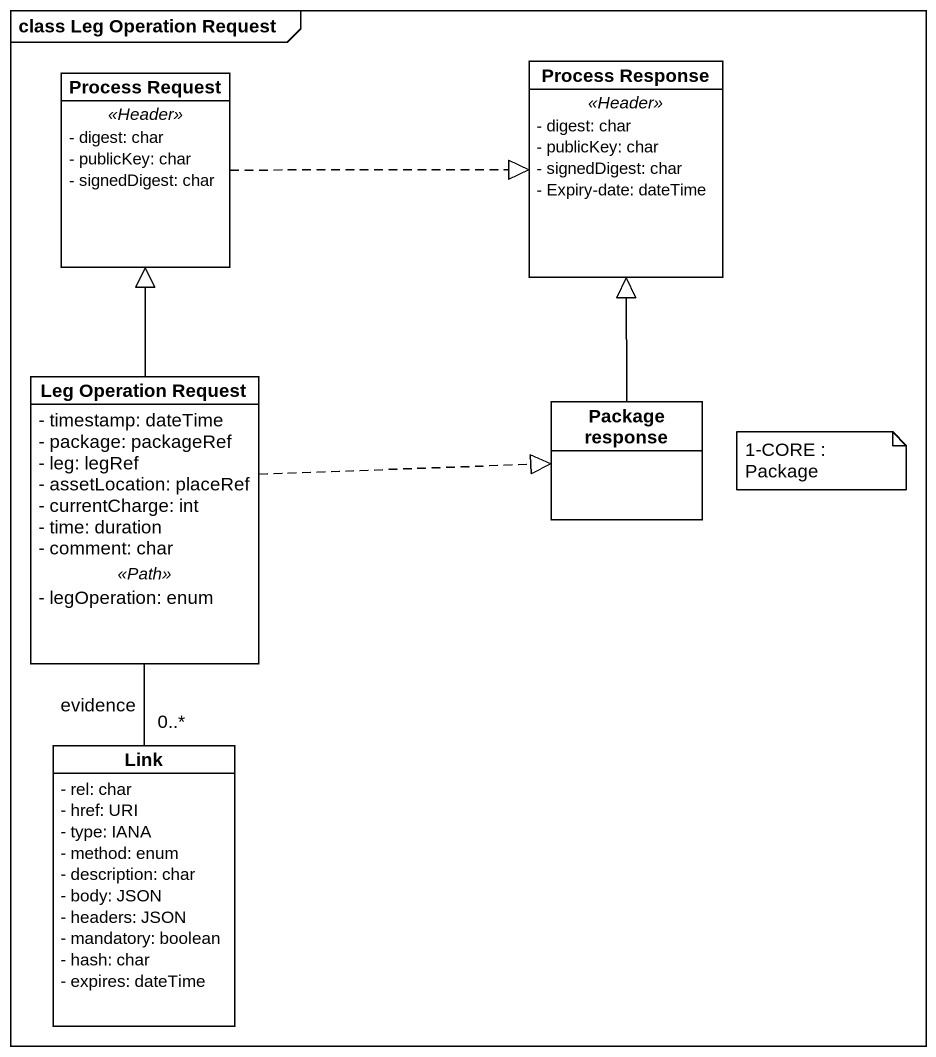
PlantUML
@startuml
mainframe class Leg Operation Request
hide circle
hide empty members
skinparam classAttributeIconSize 0
class "Process Response" as Process_Response {
  .. <<Header>> ..
  - digest: char
  - publicKey: char
  - signedDigest: char
  - Expiry-date: dateTime
}
class "Process Request" as Process_Request {
  .. <<Header>> ..
  - digest: char
  - publicKey: char
  - signedDigest: char
}
class "Leg Operation Request" as Leg_Operation_Request {
  - timestamp: dateTime
  - package: packageRef
  - leg: legRef
  - assetLocation: placeRef
  - currentCharge: int
  - time: duration
  - comment: char
  .. <<Path>> ..
  - legOperation: enum
}
class "Package response" as Package_response
class Link {
  - rel: char
  - href: URI
  - type: IANA
  - method: enum
  - description: char
  - body: JSON
  - headers: JSON
  - mandatory: boolean
  - hash: char
  - expires: dateTime
}
Process_Request .right.|> Process_Response
Leg_Operation_Request -up-|> Process_Request
Leg_Operation_Request .right.|> Package_response
Leg_Operation_Request -- "0..*" Link : evidence
Package_response -up-|> Process_Response
note as N1
  1-CORE : Package
end note
@enduml
